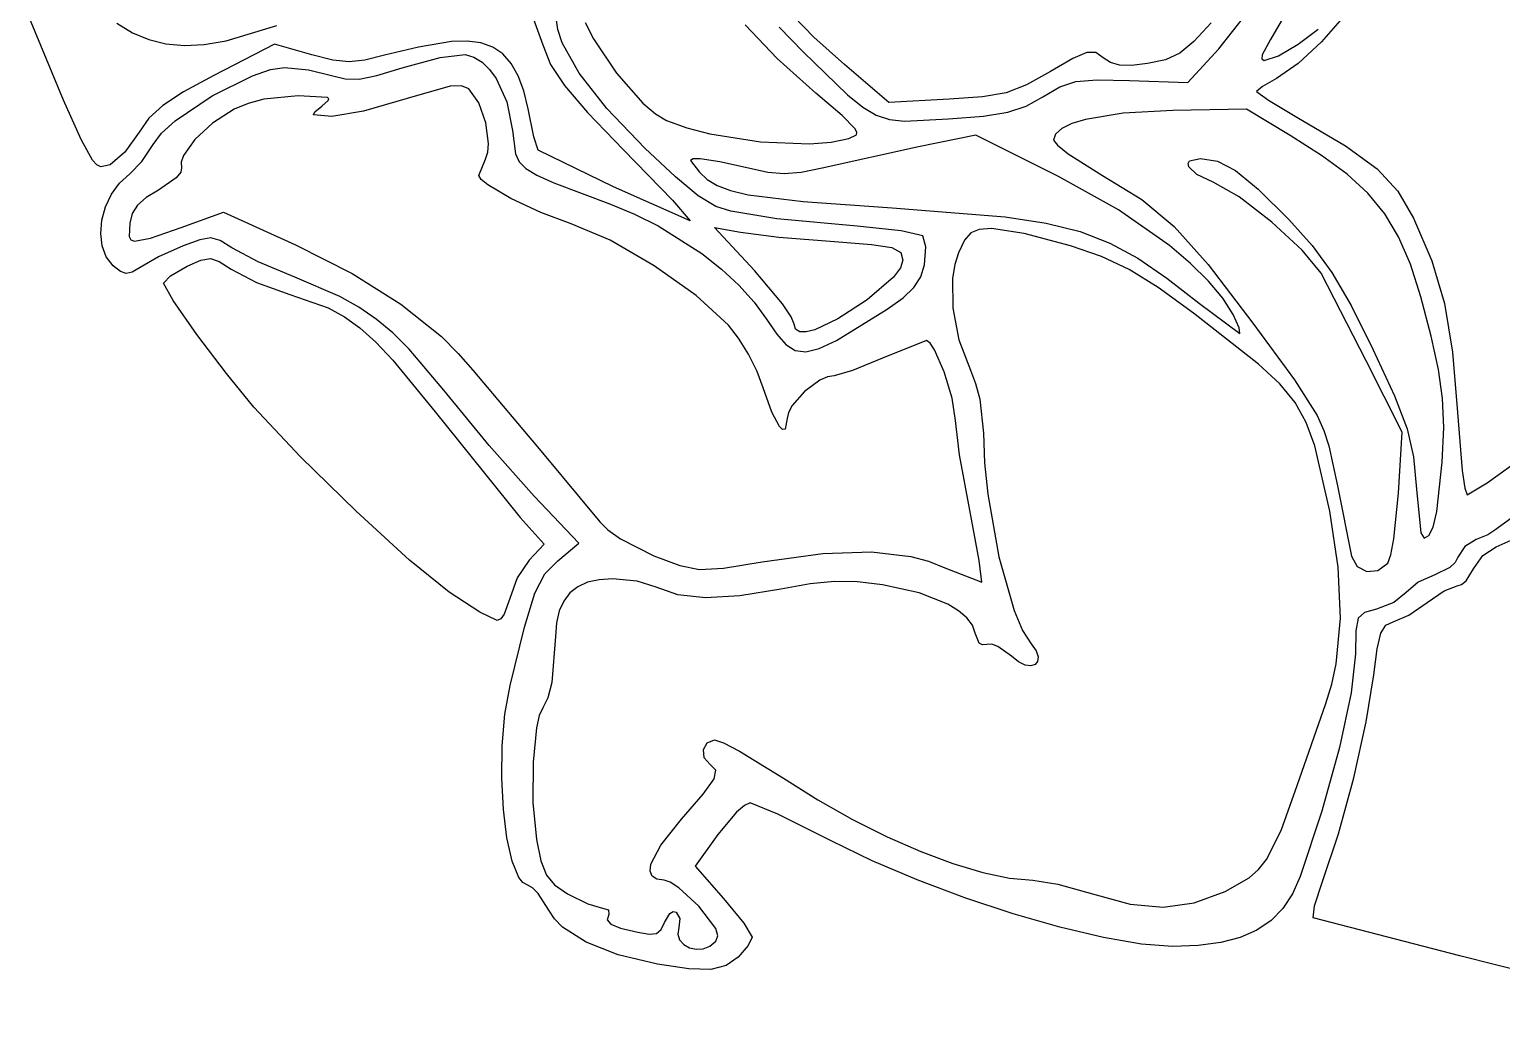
# Model space of a CAD drawing. Extents: x 6 to 299, y 56 to 249.
# Drawn here: x 40.8 to 158.6, y 59.4 to 138.8 of the extents above; entities that cross this region are included whole.
import ezdxf

# ---------------------------------------------------------------- set-up
doc = ezdxf.new("R2010")
doc.units = 0

msp = doc.modelspace()

# ---------------------------------------------------------------- linework, layer by layer
at = {"layer": 'Layer 1'}
for p, q in [((135.955374, 137.302251), (138.139544, 140.073243)), ((141.482921, 140.459456), (140.083241, 138.040353)), ((43.580027, 133.179312), (40.849849, 139.758038)), ((47.831166, 139.346912), (49.084442, 138.587125)), ((56.581923, 137.9451), (60.632769, 139.154335)), ((81.141483, 139.665616), (81.909813, 137.605129)), ((83.08867, 138.843779), (82.961689, 139.781949)), ((85.275013, 139.403463), (85.94037, 138.103745)), ((100.631941, 136.519062), (98.081559, 139.208898)), ((100.795159, 139.027528), (102.70479, 137.048734)), ((103.554809, 138.225955), (101.940831, 139.90797)), ((135.340578, 139.363941), (133.956074, 137.875861)), ((145.644772, 139.56579), (144.159391, 137.847675)), ((49.084442, 138.587125), (50.385695, 138.038312)), ((50.385695, 138.038312), (51.760498, 137.700088)), ((54.83304, 137.653866), (56.581923, 137.9451)), ((74.599334, 137.87105), (71.9609, 137.438417)), ((75.849456, 137.919617), (74.599334, 137.87105)), ((76.943452, 137.777356), (75.849456, 137.919617)), ((77.889998, 137.436635), (76.943452, 137.777356)), ((83.442178, 137.786708), (83.08867, 138.843779)), ((84.808974, 135.345017), (83.442178, 137.786708)), ((85.94037, 138.103745), (87.788175, 135.35762)), ((106.008856, 136.037467), (103.554809, 138.225955)), ((133.956074, 137.875861), (132.82015, 136.948946)), ((140.083241, 138.040353), (139.400714, 136.824149)), ((142.287865, 137.661191), (143.887431, 138.879489)), ((144.159391, 137.847675), (142.294212, 136.126602)), ((51.760498, 137.700088), (53.234423, 137.572067)), ((53.234423, 137.572067), (54.83304, 137.653866)), ((60.44377, 137.671965), (55.591112, 135.174702)), ((63.440553, 136.819457), (60.44377, 137.671965)), ((65.114139, 136.39518), (63.440553, 136.819457)), ((69.231504, 136.782265), (67.658466, 136.37884)), ((71.9609, 137.438417), (69.231504, 136.782265)), ((70.642802, 135.774015), (73.694912, 136.598993)), ((73.694912, 136.598993), (75.698344, 136.833556)), ((75.698344, 136.833556), (76.387651, 136.626618)), ((76.387651, 136.626618), (77.03644, 136.226464)), ((78.697764, 136.889821), (77.889998, 137.436635)), ((79.375424, 136.129282), (78.697764, 136.889821)), ((81.909813, 137.605129), (82.521959, 136.046709)), ((102.70479, 137.048734), (106.256771, 133.629799)), ((125.386587, 137.001463), (124.274383, 136.519131)), ((126.101792, 136.998978), (125.386587, 137.001463)), ((126.710288, 136.587899), (126.101792, 136.998978)), ((127.293115, 136.196132), (126.710288, 136.587899)), ((132.82015, 136.948946), (131.671732, 136.416397)), ((133.460846, 134.595681), (135.955374, 137.302251)), ((139.400714, 136.824149), (139.372312, 136.486522)), ((139.564387, 136.367585), (140.715793, 136.735287)), ((140.715793, 136.735287), (142.287865, 137.661191)), ((58.683527, 135.150361), (60.110317, 135.631779)), ((60.110317, 135.631779), (61.256161, 135.807394)), ((61.256161, 135.807394), (63.150517, 135.619569)), ((63.150517, 135.619569), (65.009728, 135.167991)), ((66.40306, 136.24906), (65.114139, 136.39518)), ((67.658466, 136.37884), (66.40306, 136.24906)), ((68.634438, 135.163076), (70.642802, 135.774015)), ((77.03644, 136.226464), (77.633708, 135.65085)), ((77.633708, 135.65085), (78.168446, 134.917531)), ((79.931651, 135.147383), (79.375424, 136.129282)), ((82.521959, 136.046709), (83.619134, 134.364183)), ((87.788175, 135.35762), (89.905995, 132.959959)), ((103.733843, 133.759414), (100.631941, 136.519062)), ((109.558427, 133.017531), (106.008856, 136.037467)), ((106.008856, 136.037467), (106.008856, 136.037467)), ((122.474886, 135.475757), (120.579252, 134.415819)), ((124.274383, 136.519131), (122.474886, 135.475757)), ((128.017186, 135.994222), (127.293115, 136.196132)), ((128.972672, 135.97003), (128.017186, 135.994222)), ((130.249744, 136.111415), (128.972672, 135.97003)), ((131.671732, 136.416397), (130.249744, 136.111415)), ((139.372312, 136.486522), (139.564387, 136.367585)), ((142.294212, 136.126602), (140.548701, 134.915247)), ((55.591112, 135.174702), (53.174782, 133.86363)), ((55.452895, 133.542687), (58.683527, 135.150361)), ((65.009728, 135.167991), (66.090898, 134.889434)), ((66.090898, 134.889434), (67.208136, 134.878005)), ((67.208136, 134.878005), (68.634438, 135.163076)), ((74.494045, 134.314368), (71.04811, 133.317886)), ((75.406832, 134.345601), (74.494045, 134.314368)), ((75.982299, 134.097539), (75.406832, 134.345601)), ((78.168446, 134.917531), (79.006309, 133.048795)), ((80.375117, 133.936494), (79.931651, 135.147383)), ((83.619134, 134.364183), (85.470426, 132.207138)), ((87.022476, 132.515182), (84.808974, 135.345017)), ((120.579252, 134.415819), (118.939884, 133.786675)), ((121.882614, 133.470692), (123.224327, 134.253436)), ((123.224327, 134.253436), (124.510972, 134.671413)), ((124.510972, 134.671413), (126.21081, 134.81224)), ((126.21081, 134.81224), (128.792105, 134.763535)), ((128.792105, 134.763535), (133.460846, 134.595681)), ((139.432623, 134.272128), (138.968415, 133.873452)), ((140.548701, 134.915247), (139.432623, 134.272128)), ((44.984275, 130.038876), (43.580027, 133.179312)), ((53.174782, 133.86363), (51.508323, 132.770537)), ((52.495844, 131.529504), (55.452895, 133.542687)), ((59.586437, 133.271614), (58.326911, 132.928094)), ((62.340081, 133.548817), (59.586437, 133.271614)), ((64.676157, 133.406404), (62.340081, 133.548817)), ((64.215992, 132.708534), (64.728667, 133.156885)), ((64.781427, 133.30275), (64.676157, 133.406404)), ((64.728667, 133.156885), (64.781427, 133.30275)), ((71.04811, 133.317886), (67.564433, 132.30666)), ((76.772948, 132.982371), (75.982299, 134.097539)), ((79.006309, 133.048795), (79.461981, 130.762296)), ((80.714494, 132.48898), (80.375117, 133.936494)), ((105.838196, 131.967719), (103.733843, 133.759414)), ((106.256771, 133.629799), (107.480323, 132.620131)), ((114.37635, 133.258535), (109.558427, 133.017531)), ((117.043383, 133.447767), (114.37635, 133.258535)), ((118.939884, 133.786675), (117.043383, 133.447767)), ((120.535933, 132.71363), (121.882614, 133.470692)), ((121.882614, 133.470692), (121.882614, 133.470692)), ((138.968415, 133.873452), (139.914613, 133.180685)), ((139.914613, 133.180685), (142.18951, 131.830485)), ((51.508323, 132.770537), (50.393156, 131.744113)), ((57.21127, 132.461883), (55.484776, 131.356965)), ((58.326911, 132.928094), (57.21127, 132.461883)), ((63.563693, 132.006433), (63.65802, 132.2528)), ((65.014165, 131.886063), (63.563693, 132.006433)), ((63.65802, 132.2528), (64.215992, 132.708534)), ((67.564433, 132.30666), (65.014165, 131.886063)), ((77.330785, 131.37927), (76.772948, 132.982371)), ((81.188086, 130.266653), (80.714494, 132.48898)), ((85.470426, 132.207138), (88.344923, 129.225159)), ((90.043085, 129.355511), (87.022476, 132.515182)), ((89.905995, 132.959959), (90.908871, 132.095821)), ((90.908871, 132.095821), (91.790503, 131.563624)), ((106.853944, 130.93681), (105.838196, 131.967719)), ((107.480323, 132.620131), (108.543794, 131.98086)), ((108.543794, 131.98086), (109.603343, 131.639885)), ((114.320043, 131.685716), (117.11896, 131.907131)), ((117.11896, 131.907131), (119.069486, 132.221107)), ((119.069486, 132.221107), (120.535933, 132.71363)), ((128.289029, 132.139216), (125.282676, 131.647972)), ((132.265761, 132.363345), (128.289029, 132.139216)), ((138.167392, 132.469077), (132.265761, 132.363345)), ((141.653683, 130.356951), (138.167392, 132.469077)), ((142.18951, 131.830485), (146.084124, 129.529972)), ((50.393156, 131.744113), (49.6307, 130.633047)), ((51.411029, 130.541201), (52.495844, 131.529504)), ((55.484776, 131.356965), (54.063986, 130.047624)), ((77.549905, 129.731369), (77.330785, 131.37927)), ((79.461981, 130.762296), (79.705033, 128.89446)), ((91.790503, 131.563624), (93.410969, 130.983068)), ((93.410969, 130.983068), (95.258732, 130.500098)), ((107.01225, 130.625708), (106.853944, 130.93681)), ((109.603343, 131.639885), (110.815128, 131.525103)), ((110.815128, 131.525103), (114.320043, 131.685716)), ((123.385392, 130.923982), (122.895992, 130.485448)), ((124.186732, 131.312922), (123.385392, 130.923982)), ((125.282676, 131.647972), (124.186732, 131.312922)), ((45.881806, 128.396831), (44.984275, 130.038876)), ((49.6307, 130.633047), (48.487808, 129.024916)), ((49.847198, 128.293872), (50.743951, 129.655945)), ((50.743951, 129.655945), (51.411029, 130.541201)), ((54.063986, 130.047624), (53.167459, 128.777175)), ((77.499351, 129.029096), (77.549905, 129.731369)), ((81.537198, 129.190186), (81.188086, 130.266653)), ((95.258732, 130.500098), (99.297002, 129.860468)), ((99.297002, 129.860468), (103.227013, 129.711837)), ((103.227013, 129.711837), (104.939452, 129.842614)), ((104.939452, 129.842614), (106.370464, 130.121304)), ((106.370464, 130.121304), (106.968797, 130.407675)), ((106.370464, 130.121304), (106.370464, 130.121304)), ((106.968797, 130.407675), (107.01225, 130.625708)), ((116.524588, 130.396036), (111.921129, 129.460289)), ((123.124936, 127.095196), (116.524588, 130.396036)), ((122.895992, 130.485448), (122.735868, 130.001617)), ((122.735868, 130.001617), (123.048064, 129.581752)), ((123.048064, 129.581752), (123.888518, 128.90901)), ((144.153529, 128.767451), (141.653683, 130.356951)), ((146.084124, 129.529972), (148.607612, 127.700699)), ((46.229525, 128.014386), (45.881806, 128.396831)), ((48.487808, 129.024916), (47.29557, 128.029417)), ((53.167459, 128.777175), (52.984093, 128.23257)), ((76.787296, 127.168303), (77.324404, 128.481796)), ((77.324404, 128.481796), (77.499351, 129.029096)), ((79.705033, 128.89446), (79.992384, 128.257671)), ((87.55529, 126.251727), (81.537198, 129.190186)), ((88.344923, 129.225159), (92.254071, 125.183205)), ((92.49504, 127.057069), (90.043085, 129.355511)), ((93.908473, 128.490781), (93.707725, 128.36773)), ((93.707725, 128.36773), (94.414202, 127.425631)), ((94.486513, 128.5002), (93.908473, 128.490781)), ((96.059936, 128.266866), (94.486513, 128.5002)), ((111.921129, 129.460289), (104.226278, 127.76513)), ((123.888518, 128.90901), (126.641581, 127.175788)), ((133.484447, 128.119883), (133.612832, 128.33259)), ((133.612832, 128.33259), (134.47704, 128.52492)), ((134.47704, 128.52492), (135.834231, 128.3137)), ((135.834231, 128.3137), (137.282781, 127.555685)), ((146.197527, 127.264892), (144.153529, 128.767451)), ((46.557333, 127.858553), (46.229525, 128.014386)), ((47.29557, 128.029417), (46.557333, 127.858553)), ((48.053491, 126.562044), (48.869885, 127.298495)), ((48.869885, 127.298495), (49.847198, 128.293872)), ((52.945595, 127.442519), (52.573712, 126.990526)), ((53.013751, 127.78893), (52.945595, 127.442519)), ((52.984093, 128.23257), (53.013751, 127.78893)), ((76.979929, 126.851865), (76.787296, 127.168303)), ((79.992384, 128.257671), (80.530802, 127.71365)), ((80.530802, 127.71365), (81.425674, 127.18341)), ((81.425674, 127.18341), (82.782389, 126.58796)), ((94.414202, 127.425631), (95.044799, 126.838649)), ((98.344284, 127.740591), (96.059936, 128.266866)), ((99.8804, 127.398057), (98.344284, 127.740591)), ((101.191555, 127.287213), (99.8804, 127.398057)), ((102.549574, 127.409192), (101.191555, 127.287213)), ((104.226278, 127.76513), (102.549574, 127.409192)), ((126.641581, 127.175788), (129.787779, 125.241323)), ((133.545427, 127.854108), (133.484447, 128.119883)), ((134.196137, 127.237238), (133.545427, 127.854108)), ((135.486275, 126.629741), (134.196137, 127.237238)), ((137.282781, 127.555685), (139.092923, 126.064343)), ((147.85785, 125.746712), (146.197527, 127.264892)), ((148.607612, 127.700699), (150.250518, 125.917321)), ((47.403149, 125.661654), (48.053491, 126.562044)), ((51.161829, 126.004063), (50.178467, 125.402241)), ((52.573712, 126.990526), (51.161829, 126.004063)), ((77.513493, 126.418403), (76.979929, 126.851865)), ((79.337413, 125.339758), (77.513493, 126.418403)), ((82.782389, 126.58796), (87.302896, 124.885481)), ((93.670907, 123.528478), (87.55529, 126.251727)), ((87.55529, 126.251727), (87.55529, 126.251727)), ((94.325125, 125.547739), (92.49504, 127.057069)), ((95.044799, 126.838649), (95.837414, 126.35632)), ((95.837414, 126.35632), (96.896389, 125.959417)), ((96.896389, 125.959417), (98.326061, 125.628713)), ((127.912973, 124.413225), (123.124936, 127.095196)), ((137.56303, 125.455736), (135.486275, 126.629741)), ((139.092923, 126.064343), (141.534888, 123.653144)), ((46.928874, 124.653102), (47.403149, 125.661654)), ((49.496165, 124.788111), (49.076393, 124.116732)), ((50.178467, 125.402241), (49.496165, 124.788111)), ((81.727049, 124.211067), (79.337413, 125.339758)), ((87.302896, 124.885481), (89.239894, 124.084454)), ((92.254071, 125.183205), (93.670907, 123.528478)), ((95.735053, 124.679499), (94.325125, 125.547739)), ((98.326061, 125.628713), (102.714859, 125.088995)), ((102.714859, 125.088995), (109.838524, 124.583354)), ((129.787779, 125.241323), (132.363321, 123.096936)), ((140.186311, 123.436895), (137.56303, 125.455736)), ((149.20667, 124.110348), (147.85785, 125.746712)), ((150.250518, 125.917321), (151.50338, 123.754492)), ((46.548573, 122.534622), (46.640678, 123.592166)), ((46.640678, 123.592166), (46.928874, 124.653102)), ((49.076393, 124.116732), (48.880624, 123.343159)), ((52.993962, 123.013002), (56.36985, 124.223599)), ((56.36985, 124.223599), (62.134691, 121.616425)), ((84.150395, 123.311028), (81.727049, 124.211067)), ((89.239894, 124.084454), (91.120782, 123.145225)), ((96.926538, 124.304329), (95.735053, 124.679499)), ((100.595385, 123.710505), (96.926538, 124.304329)), ((107.037573, 123.106347), (100.595385, 123.710505)), ((109.838524, 124.583354), (118.867454, 123.852554)), ((118.867454, 123.852554), (122.137501, 123.354201)), ((131.990802, 121.556811), (127.912973, 124.413225)), ((141.534888, 123.653144), (143.415471, 121.567993)), ((150.316159, 122.253237), (149.20667, 124.110348)), ((151.50338, 123.754492), (152.986385, 120.332703)), ((46.662573, 121.53625), (46.548573, 122.534622)), ((48.880624, 123.343159), (48.833944, 122.294661)), ((50.523022, 122.159087), (52.993962, 123.013002)), ((87.288935, 121.989244), (84.150395, 123.311028)), ((91.120782, 123.145225), (94.611676, 120.927847)), ((98.813352, 119.574364), (95.630839, 123.011853)), ((95.630839, 123.011853), (97.704044, 122.622917)), ((97.704044, 122.622917), (100.769413, 122.243739)), ((110.5445, 122.749173), (107.037573, 123.106347)), ((112.289522, 122.337243), (110.5445, 122.749173)), ((116.127867, 122.572681), (115.619392, 121.986693)), ((116.797834, 122.851887), (116.127867, 122.572681)), ((117.763742, 122.923021), (116.797834, 122.851887)), ((120.374262, 122.517689), (117.763742, 122.923021)), ((124.094469, 121.543168), (120.374262, 122.517689)), ((122.137501, 123.354201), (124.856423, 122.680417)), ((124.856423, 122.680417), (127.233088, 121.76611)), ((132.363321, 123.096936), (135.086615, 120.037034)), ((142.619113, 121.194381), (140.186311, 123.436895)), ((46.992691, 120.652825), (46.662573, 121.53625)), ((48.833944, 122.294661), (48.964486, 122.021122)), ((48.964486, 122.021122), (49.25888, 121.909805)), ((49.25888, 121.909805), (50.523022, 122.159087)), ((53.148244, 121.543468), (51.181731, 120.656217)), ((54.471876, 122.034808), (53.148244, 121.543468)), ((55.351806, 122.181239), (54.471876, 122.034808)), ((56.097943, 121.970501), (55.351806, 122.181239)), ((57.020198, 121.390337), (56.097943, 121.970501)), ((59.149655, 120.25251), (57.020198, 121.390337)), ((62.134691, 121.616425), (66.643339, 119.342361)), ((90.810281, 119.955298), (87.288935, 121.989244)), ((100.769413, 122.243739), (105.228026, 121.878262)), ((105.228026, 121.878262), (108.17006, 121.654424)), ((108.17006, 121.654424), (109.812789, 121.40084)), ((109.812789, 121.40084), (110.528229, 121.016941)), ((112.527785, 121.471686), (112.289522, 122.337243)), ((112.412069, 120.023867), (112.527785, 121.471686)), ((115.619392, 121.986693), (115.137957, 120.995214)), ((126.559695, 120.68624), (124.094469, 121.543168)), ((127.233088, 121.76611), (129.476361, 120.546182)), ((133.690272, 120.121003), (131.990802, 121.556811)), ((143.415471, 121.567993), (144.990561, 119.412296)), ((151.25849, 120.072814), (150.316159, 122.253237)), ((47.548938, 119.940126), (46.992691, 120.652825)), ((51.181731, 120.656217), (49.699029, 119.821562)), ((53.467881, 119.920684), (54.554603, 120.394584)), ((54.554603, 120.394584), (55.316808, 120.524837)), ((55.316808, 120.524837), (56.029847, 120.292361)), ((56.029847, 120.292361), (56.96907, 119.678077)), ((62.07749, 119.030406), (59.149655, 120.25251)), ((94.611676, 120.927847), (96.170408, 119.687544)), ((110.688397, 120.402161), (110.500501, 119.7887)), ((110.528229, 121.016941), (110.688397, 120.402161)), ((115.137957, 120.995214), (114.836618, 120.045623)), ((128.765755, 119.641392), (126.559695, 120.68624)), ((129.476361, 120.546182), (131.795109, 118.955541)), ((135.12445, 118.710962), (133.690272, 120.121003)), ((144.124429, 119.349356), (142.619113, 121.194381)), ((152.105834, 117.466518), (151.25849, 120.072814)), ((152.986385, 120.332703), (153.995326, 116.921595)), ((48.118412, 119.485401), (47.548938, 119.940126)), ((48.582551, 119.318699), (48.118412, 119.485401)), ((49.067406, 119.43307), (48.582551, 119.318699)), ((49.699029, 119.821562), (49.067406, 119.43307)), ((51.578736, 118.562642), (52.133672, 119.150151)), ((52.133672, 119.150151), (53.467881, 119.920684)), ((56.96907, 119.678077), (59.012634, 118.613455)), ((65.665329, 117.501524), (62.07749, 119.030406)), ((66.643339, 119.342361), (70.550353, 116.881682)), ((94.150986, 117.571905), (90.810281, 119.955298)), ((96.170408, 119.687544), (97.57048, 118.384728)), ((101.060996, 116.891344), (98.813352, 119.574364)), ((109.945138, 119.03338), (107.836631, 117.214136)), ((110.500501, 119.7887), (109.945138, 119.03338)), ((111.56175, 118.200561), (112.107692, 119.05315)), ((112.107692, 119.05315), (112.412069, 120.023867)), ((114.836618, 120.045623), (114.661457, 118.967747)), ((114.661457, 118.967747), (114.676807, 116.555354)), ((131.09423, 118.199353), (128.765755, 119.641392)), ((131.795109, 118.955541), (134.398199, 116.929089)), ((135.086615, 120.037034), (138.67607, 115.356025)), ((147.728037, 112.334833), (144.124429, 119.349356)), ((144.990561, 119.412296), (146.521047, 116.784177)), ((52.350099, 117.17006), (51.578736, 118.562642)), ((59.012634, 118.613455), (61.662163, 117.659559)), ((97.57048, 118.384728), (98.786255, 117.038322)), ((110.696747, 117.373866), (111.56175, 118.200561)), ((133.926704, 116.15085), (131.09423, 118.199353)), ((136.264089, 117.349815), (135.12445, 118.710962)), ((54.237341, 114.465021), (52.350099, 117.17006)), ((61.662163, 117.659559), (64.740554, 116.572791)), ((64.740554, 116.572791), (66.035558, 115.87607)), ((67.182029, 116.649567), (65.665329, 117.501524)), ((68.580349, 115.688911), (67.182029, 116.649567)), ((70.550353, 116.881682), (73.78951, 114.281287)), ((96.747601, 115.201776), (94.150986, 117.571905)), ((98.786255, 117.038322), (99.792096, 115.667248)), ((101.744739, 115.876479), (101.060996, 116.891344)), ((107.836631, 117.214136), (105.49732, 115.693905)), ((109.435189, 116.48083), (110.696747, 117.373866)), ((114.676807, 116.555354), (115.15829, 114.014458)), ((134.398199, 116.929089), (137.633682, 114.520164)), ((137.079942, 116.060686), (136.264089, 117.349815)), ((146.521047, 116.784177), (148.267818, 113.281762)), ((152.930363, 114.331784), (152.105834, 117.466518)), ((153.995326, 116.921595), (154.638618, 113.042818)), ((66.035558, 115.87607), (67.275003, 114.990377)), ((69.910115, 114.581792), (68.580349, 115.688911)), ((99.792096, 115.667248), (100.601252, 114.47929)), ((101.995859, 115.267788), (101.744739, 115.876479)), ((105.49732, 115.693905), (103.648076, 114.830775)), ((105.373766, 113.984639), (109.435189, 116.48083)), ((139.127822, 112.086121), (133.926704, 116.15085)), ((137.571309, 114.972693), (137.079942, 116.060686)), ((137.079942, 116.060686), (137.079942, 116.060686)), ((138.67607, 115.356025), (141.998668, 110.829576)), ((56.600193, 111.327674), (54.237341, 114.465021)), ((67.275003, 114.990377), (68.539316, 113.850649)), ((71.221153, 113.290443), (69.910115, 114.581792)), ((73.78951, 114.281287), (75.137949, 112.943353)), ((97.55247, 114.160997), (96.747601, 115.201776)), ((100.601252, 114.47929), (101.329338, 113.643414)), ((102.108124, 114.873129), (101.995859, 115.267788)), ((101.995859, 115.267788), (101.995859, 115.267788)), ((102.432916, 114.672739), (102.108124, 114.873129)), ((102.952234, 114.660621), (102.432916, 114.672739)), ((103.648076, 114.830775), (102.952234, 114.660621)), ((137.633682, 114.520164), (137.571309, 114.972693)), ((153.516326, 111.653218), (152.930363, 114.331784)), ((68.539316, 113.850649), (69.908924, 112.391827)), ((73.986345, 110.003994), (71.221153, 113.290443)), ((98.341061, 112.871173), (97.55247, 114.160997)), ((101.329338, 113.643414), (102.073492, 113.167815)), ((102.073492, 113.167815), (102.930855, 113.060689)), ((102.930855, 113.060689), (103.998566, 113.330231)), ((103.998566, 113.330231), (105.373766, 113.984639)), ((112.579968, 113.959973), (109.050734, 112.559499)), ((112.871548, 113.762421), (112.579968, 113.959973)), ((113.222594, 113.225751), (112.871548, 113.762421)), ((113.981843, 111.47097), (113.222594, 113.225751)), ((115.15829, 114.014458), (116.080184, 111.601484)), ((148.267818, 113.281762), (149.997701, 109.535657)), ((154.638618, 113.042818), (155.024678, 108.218024)), ((69.908924, 112.391827), (73.285728, 108.256654)), ((75.137949, 112.943353), (76.29459, 111.588076)), ((99.024439, 111.493467), (98.341061, 112.871173)), ((109.050734, 112.559499), (106.653187, 111.570412)), ((140.81091, 110.512965), (139.127822, 112.086121)), ((150.605659, 106.633112), (147.728037, 112.334833)), ((58.798384, 108.638168), (56.600193, 111.327674)), ((76.29459, 111.588076), (81.858285, 104.996928)), ((99.513672, 110.189044), (99.024439, 111.493467)), ((104.049487, 110.790895), (102.820893, 109.891112)), ((104.65109, 111.060597), (104.049487, 110.790895)), ((105.188348, 111.159022), (104.65109, 111.060597)), ((106.653187, 111.570412), (105.188348, 111.159022)), ((114.615221, 109.367461), (113.981843, 111.47097)), ((116.080184, 111.601484), (116.50403, 110.540319)), ((141.998668, 110.829576), (143.812937, 107.962888)), ((153.835905, 109.345722), (153.516326, 111.653218)), ((77.606998, 105.569605), (73.986345, 110.003994)), ((100.201038, 108.241074), (99.513672, 110.189044)), ((102.820893, 109.891112), (101.837856, 108.766568)), ((116.50403, 110.540319), (116.833685, 109.27781)), ((142.040976, 109.015153), (140.81091, 110.512965)), ((149.997701, 109.535657), (151.002987, 106.905323)), ((62.510679, 104.678093), (58.798384, 108.638168)), ((101.837856, 108.766568), (101.5432, 108.215916)), ((114.880235, 107.587054), (114.615221, 109.367461)), ((116.833685, 109.27781), (117.125225, 106.559773)), ((142.936988, 107.419591), (142.040976, 109.015153)), ((153.924122, 107.010553), (153.835905, 109.345722)), ((73.285728, 108.256654), (80.089491, 99.827718)), ((100.818718, 107.09344), (100.201038, 108.241074)), ((101.435668, 107.72416), (101.264374, 106.877387)), ((101.5432, 108.215916), (101.435668, 107.72416)), ((115.216577, 104.825064), (114.880235, 107.587054)), ((143.617915, 105.553182), (142.936988, 107.419591)), ((143.812937, 107.962888), (144.351678, 106.77301)), ((155.024678, 108.218024), (155.400863, 103.569321)), ((101.069445, 106.860763), (100.818718, 107.09344)), ((101.264374, 106.877387), (101.069445, 106.860763)), ((117.125225, 106.559773), (117.216789, 104.201445)), ((144.351678, 106.77301), (144.750012, 105.54334)), ((150.316178, 101.753642), (150.605659, 106.633112)), ((151.002987, 106.905323), (151.509788, 104.661971)), ((153.816002, 104.248969), (153.924122, 107.010553)), ((81.198751, 101.525705), (77.606998, 105.569605)), ((81.858285, 104.996928), (86.464874, 99.458137)), ((116.02523, 100.394609), (115.216577, 104.825064)), ((144.81039, 100.315443), (143.617915, 105.553182)), ((144.750012, 105.54334), (145.441029, 102.358311)), ((157.400761, 102.600616), (160.627283, 104.920308)), ((66.963168, 100.311296), (62.510679, 104.678093)), ((117.216789, 104.201445), (117.46834, 101.693613)), ((151.509788, 104.661971), (151.744214, 102.076809)), ((153.379456, 100.304682), (153.816002, 104.248969)), ((155.400863, 103.569321), (155.613431, 102.155168)), ((155.808045, 101.635789), (157.400761, 102.600616)), ((84.769912, 97.759887), (81.198751, 101.525705)), ((117.46834, 101.693613), (118.351094, 96.673113)), ((145.441029, 102.358311), (146.564299, 96.734125)), ((149.948399, 98.101821), (150.316178, 101.753642)), ((151.744214, 102.076809), (152.093675, 98.599329)), ((155.613431, 102.155168), (155.808045, 101.635789)), ((161.376027, 101.251628), (158.014884, 98.807205)), ((71.237637, 96.407927), (66.963168, 100.311296)), ((116.785515, 96.388314), (116.02523, 100.394609)), ((116.02523, 100.394609), (116.02523, 100.394609)), ((145.491773, 95.834306), (144.81039, 100.315443)), ((153.079809, 99.039905), (153.379456, 100.304682)), ((80.089491, 99.827718), (81.991208, 97.679228)), ((86.464874, 99.458137), (87.083837, 98.830442)), ((152.748282, 98.369868), (153.079809, 99.039905)), ((83.096365, 96.351691), (84.769912, 97.759887)), ((87.083837, 98.830442), (88.104419, 98.109989)), ((88.104419, 98.109989), (90.783599, 96.746684)), ((149.709408, 96.830844), (149.948399, 98.101821)), ((152.093675, 98.599329), (152.359363, 98.165254)), ((152.359363, 98.165254), (152.748282, 98.369868)), ((156.534846, 98.051501), (155.608822, 97.486826)), ((157.464585, 98.427825), (156.534846, 98.051501)), ((158.014884, 98.807205), (157.464585, 98.427825)), ((158.122846, 97.46317), (159.307422, 98.008245)), ((81.991208, 97.679228), (80.798348, 96.409482)), ((90.783599, 96.746684), (92.842161, 95.966218)), ((99.429305, 96.263429), (104.284088, 96.932662)), ((104.284088, 96.932662), (108.164154, 97.084131)), ((108.164154, 97.084131), (111.329456, 96.709605)), ((111.329456, 96.709605), (112.725307, 96.322522)), ((118.351094, 96.673113), (119.572858, 92.385627)), ((146.564299, 96.734125), (147.014092, 95.90037)), ((149.470672, 96.173936), (149.709408, 96.830844)), ((155.067449, 96.654606), (154.838251, 96.226032)), ((155.608822, 97.486826), (155.067449, 96.654606)), ((156.316093, 95.705854), (157.058948, 96.779991)), ((157.058948, 96.779991), (158.122846, 97.46317)), ((74.41587, 93.838141), (71.237637, 96.407927)), ((80.798348, 96.409482), (79.850511, 94.985828)), ((82.056878, 95.302125), (83.096365, 96.351691)), ((92.842161, 95.966218), (94.428965, 95.655724)), ((94.428965, 95.655724), (96.354512, 95.769895)), ((96.354512, 95.769895), (99.429305, 96.263429)), ((112.725307, 96.322522), (114.039949, 95.800855)), ((114.039949, 95.800855), (117.005563, 94.646112)), ((117.005563, 94.646112), (116.785515, 96.388314)), ((145.665961, 91.761526), (145.491773, 95.834306)), ((147.014092, 95.90037), (147.784992, 95.502764)), ((147.784992, 95.502764), (148.672138, 95.580791)), ((148.672138, 95.580791), (149.470672, 96.173936)), ((149.470672, 96.173936), (149.470672, 96.173936)), ((154.411907, 95.81517), (153.211392, 95.233149)), ((154.838251, 96.226032), (154.411907, 95.81517)), ((155.714631, 94.750623), (156.316093, 95.705854)), ((79.850511, 94.985828), (79.246753, 93.346053)), ((81.260425, 93.777195), (82.056878, 95.302125)), ((84.696324, 94.28272), (84.062274, 93.785311)), ((85.473575, 94.634856), (84.696324, 94.28272)), ((86.396541, 94.844267), (85.473575, 94.634856)), ((87.467739, 94.913504), (86.396541, 94.844267)), ((89.435718, 94.718161), (87.467739, 94.913504)), ((90.968926, 94.248503), (89.435718, 94.718161)), ((92.695646, 93.629377), (90.968926, 94.248503)), ((103.284856, 94.506253), (100.923096, 94.082932)), ((105.230736, 94.696261), (103.284856, 94.506253)), ((107.054829, 94.665368), (105.230736, 94.696261)), ((109.051231, 94.425987), (107.054829, 94.665368)), ((111.980147, 93.780422), (109.051231, 94.425987)), ((151.882297, 94.65581), (150.917605, 93.827631)), ((153.211392, 95.233149), (151.882297, 94.65581)), ((153.95264, 93.961914), (154.990687, 94.353315)), ((154.990687, 94.353315), (155.346224, 94.460039)), ((155.346224, 94.460039), (155.714631, 94.750623)), ((76.869268, 92.255566), (74.41587, 93.838141)), ((74.41587, 93.838141), (74.41587, 93.838141)), ((79.246753, 93.346053), (78.808263, 92.087597)), ((80.427294, 91.046427), (81.260425, 93.777195)), ((83.568908, 93.140079), (83.213711, 92.344472)), ((84.062274, 93.785311), (83.568908, 93.140079)), ((94.908827, 93.395762), (92.695646, 93.629377)), ((97.6406, 93.547126), (94.908827, 93.395762)), ((100.923096, 94.082932), (97.6406, 93.547126)), ((114.267042, 92.883542), (111.980147, 93.780422)), ((149.928547, 93.018374), (148.540868, 92.48652)), ((150.917605, 93.827631), (149.928547, 93.018374)), ((151.14855, 92.016676), (152.596012, 93.020885)), ((152.596012, 93.020885), (153.95264, 93.961914)), ((78.257798, 91.580747), (76.869268, 92.255566)), ((78.808263, 92.087597), (78.530803, 91.711259)), ((83.213711, 92.344472), (82.994167, 91.395941)), ((115.133864, 92.359515), (114.267042, 92.883542)), ((115.797139, 91.795047), (115.133864, 92.359515)), ((119.572858, 92.385627), (120.248174, 90.794062)), ((147.594409, 92.233746), (147.096235, 91.758195)), ((148.540868, 92.48652), (147.594409, 92.233746)), ((149.892125, 91.473364), (151.14855, 92.016676)), ((78.530803, 91.711259), (78.257798, 91.580747)), ((79.277774, 86.379344), (80.427294, 91.046427)), ((82.994167, 91.395941), (82.907759, 90.291937)), ((116.242521, 91.197601), (115.797139, 91.795047)), ((116.455661, 90.574639), (116.242521, 91.197601)), ((120.248174, 90.794062), (120.933007, 89.718507)), ((145.333544, 88.125877), (145.665961, 91.761526)), ((146.903075, 90.752998), (146.871659, 88.911292)), ((147.096235, 91.758195), (146.903075, 90.752998)), ((148.897493, 90.559541), (149.302386, 91.211761)), ((149.302386, 91.211761), (149.892125, 91.473364)), ((82.907759, 90.291937), (82.610617, 86.619975)), ((116.787636, 89.772992), (116.455661, 90.574639)), ((117.062157, 89.626713), (116.787636, 89.772992)), ((117.392684, 89.665985), (117.062157, 89.626713)), ((117.784822, 89.68329), (117.392684, 89.665985)), ((118.289184, 89.514227), (117.784822, 89.68329)), ((119.37446, 88.73871), (118.289184, 89.514227)), ((120.933007, 89.718507), (121.332554, 89.151019)), ((148.600474, 89.307928), (148.897493, 90.559541)), ((119.938929, 88.274901), (119.37446, 88.73871)), ((121.461682, 88.296576), (121.255467, 88.049984)), ((121.332554, 89.151019), (121.498079, 88.670315)), ((121.498079, 88.670315), (121.461682, 88.296576)), ((146.871659, 88.911292), (146.527397, 85.796414)), ((148.334355, 87.248148), (148.600474, 89.307928)), ((120.461988, 88.018964), (119.938929, 88.274901)), ((120.911535, 87.950719), (120.461988, 88.018964)), ((121.255467, 88.049984), (120.911535, 87.950719)), ((144.977544, 86.48097), (145.333544, 88.125877)), ((147.731905, 83.468732), (148.334355, 87.248148)), ((78.870718, 84.085033), (79.277774, 86.379344)), ((82.610617, 86.619975), (82.300848, 85.395415)), ((144.495114, 84.956136), (144.977544, 86.48097)), ((82.300848, 85.395415), (81.886388, 84.593949)), ((142.211504, 78.387891), (144.495114, 84.956136)), ((146.527397, 85.796414), (145.583337, 81.420041)), ((78.655446, 81.564571), (78.870718, 84.085033)), ((81.613363, 83.995527), (81.392119, 83.00929)), ((81.886388, 84.593949), (81.613363, 83.995527)), ((81.392119, 83.00929), (81.122145, 80.239157)), ((146.736433, 78.999927), (147.731905, 83.468732)), ((78.618592, 78.974098), (78.655446, 81.564571)), ((94.73903, 81.257485), (95.026072, 81.801034)), ((94.808691, 80.609591), (94.73903, 81.257485)), ((95.026072, 81.801034), (95.631299, 82.029131)), ((95.631299, 82.029131), (96.350496, 81.787742)), ((96.350496, 81.787742), (97.630149, 81.130494)), ((145.583337, 81.420041), (144.177525, 76.337825)), ((81.122145, 80.239157), (81.110801, 77.015124)), ((95.273574, 80.068462), (94.808691, 80.609591)), ((95.724597, 79.612046), (95.273574, 80.068462)), ((97.630149, 81.130494), (101.146898, 78.969941)), ((78.746787, 76.469755), (78.618592, 78.974098)), ((94.722886, 77.700553), (95.589821, 78.915839)), ((95.589821, 78.915839), (95.724597, 79.612046)), ((101.146898, 78.969941), (103.88266, 77.24613)), ((145.515784, 74.519527), (146.736433, 78.999927)), ((92.977431, 75.686903), (94.722886, 77.700553)), ((140.937622, 74.780291), (142.211504, 78.387891)), ((81.110801, 77.015124), (81.39242, 74.068765)), ((98.02888, 76.787874), (97.395482, 76.244564)), ((98.469188, 76.987417), (98.02888, 76.787874)), ((100.690354, 76.098892), (98.469188, 76.987417)), ((103.88266, 77.24613), (106.659319, 75.678631)), ((79.026663, 74.207682), (78.746787, 76.469755)), ((91.323252, 73.611455), (92.977431, 75.686903)), ((97.395482, 76.244564), (95.888172, 74.458553)), ((104.95646, 73.962647), (100.690354, 76.098892)), ((106.659319, 75.678631), (109.421428, 74.290107)), ((144.177525, 76.337825), (142.448003, 71.105418)), ((79.444854, 72.344018), (79.026663, 74.207682)), ((95.888172, 74.458553), (94.072075, 71.929684)), ((109.421428, 74.290107), (112.11354, 73.10322)), ((139.762591, 72.472177), (140.937622, 74.780291)), ((144.2378, 70.705325), (145.515784, 74.519527)), ((81.39242, 74.068765), (81.744848, 72.349634)), ((90.53704, 72.08649), (91.323252, 73.611455)), ((108.220941, 72.369645), (104.95646, 73.962647)), ((112.11354, 73.10322), (114.680206, 72.140635)), ((79.987991, 71.034904), (79.444854, 72.344018)), ((81.744848, 72.349634), (82.179215, 71.223002)), ((90.472446, 71.541166), (90.53704, 72.08649)), ((94.072075, 71.929684), (96.353396, 69.337973)), ((111.835567, 70.834227), (108.220941, 72.369645)), ((114.680206, 72.140635), (117.065981, 71.425015)), ((139.113902, 71.660685), (139.762591, 72.472177)), ((80.302236, 70.637097), (79.987991, 71.034904)), ((80.642706, 70.43648), (80.302236, 70.637097)), ((82.179215, 71.223002), (82.841484, 70.433882)), ((90.628471, 71.146336), (90.472446, 71.541166)), ((91.006326, 70.906292), (90.628471, 71.146336)), ((91.607219, 70.825323), (91.006326, 70.906292)), ((92.089102, 70.659771), (91.607219, 70.825323)), ((92.77257, 70.209009), (92.089102, 70.659771)), ((115.646227, 69.404155), (111.835567, 70.834227)), ((117.065981, 71.425015), (119.215416, 70.979024)), ((119.215416, 70.979024), (121.073065, 70.825323)), ((121.073065, 70.825323), (123.087172, 70.500256)), ((136.451577, 69.901709), (138.372035, 71.000375)), ((138.372035, 71.000375), (139.113902, 71.660685)), ((142.448003, 71.105418), (141.836651, 69.721448)), ((143.59564, 68.766031), (144.2378, 70.705325)), ((81.060871, 70.200879), (80.642706, 70.43648)), ((81.529548, 69.740647), (81.060871, 70.200879)), ((82.389201, 68.411999), (81.529548, 69.740647)), ((82.841484, 70.433882), (83.877618, 69.727287)), ((83.877618, 69.727287), (85.492597, 68.920229)), ((94.380296, 68.727241), (92.77257, 70.209009)), ((123.087172, 70.500256), (125.857034, 69.718724)), ((125.857034, 69.718724), (128.868892, 68.909177)), ((133.967391, 68.997234), (136.451577, 69.901709)), ((141.836651, 69.721448), (141.067925, 68.550635)), ((82.830981, 67.719309), (82.389201, 68.411999)), ((85.492597, 68.920229), (86.65571, 68.584555)), ((86.65571, 68.584555), (87.155222, 68.431373)), ((87.155222, 68.431373), (87.174742, 68.063087)), ((92.048654, 68.158072), (92.305357, 68.298139)), ((92.305357, 68.298139), (92.551148, 68.25595)), ((95.738785, 66.943298), (94.380296, 68.727241)), ((96.353396, 69.337973), (97.964578, 67.366181)), ((119.498809, 68.127186), (115.646227, 69.404155)), ((128.868892, 68.909177), (131.506087, 68.667535)), ((131.506087, 68.667535), (133.967391, 68.997234)), ((141.067925, 68.550635), (140.125671, 67.584113)), ((143.476582, 67.811941), (143.59564, 68.766031)), ((83.481016, 67.058019), (82.830981, 67.719309)), ((87.174742, 68.063087), (87.049426, 67.638024)), ((87.049426, 67.638024), (87.333074, 67.297963)), ((87.333074, 67.297963), (88.114653, 66.988673)), ((91.367957, 66.861012), (91.624178, 67.438456)), ((91.624178, 67.438456), (92.048654, 68.158072)), ((92.551148, 68.25595), (92.846198, 67.754187)), ((92.846198, 67.754187), (92.771931, 67.032164)), ((97.964578, 67.366181), (98.634714, 66.264928)), ((123.239202, 67.05108), (119.498809, 68.127186)), ((140.125671, 67.584113), (138.993737, 66.813014)), ((155.213936, 64.770389), (143.476582, 67.811941)), ((85.357107, 65.853905), (83.481016, 67.058019)), ((88.114653, 66.988673), (89.48313, 66.655925)), ((89.48313, 66.655925), (90.400026, 66.50724)), ((90.400026, 66.50724), (90.994104, 66.563105)), ((90.994104, 66.563105), (91.367957, 66.861012)), ((92.771931, 67.032164), (92.686035, 66.493948)), ((92.686035, 66.493948), (92.831778, 66.031814)), ((92.831778, 66.031814), (93.158251, 65.664862)), ((95.253243, 65.530845), (95.719717, 65.926284)), ((95.719717, 65.926284), (95.888967, 66.365018)), ((95.719717, 65.926284), (95.719717, 65.926284)), ((95.888967, 66.365018), (95.738785, 66.943298)), ((98.634714, 66.264928), (98.305603, 65.595887)), ((126.713296, 66.223597), (123.239202, 67.05108)), ((129.766977, 65.692496), (126.713296, 66.223597)), ((137.655969, 66.228473), (136.096215, 65.821624)), ((138.993737, 66.813014), (137.655969, 66.228473)), ((87.919982, 64.848189), (85.357107, 65.853905)), ((91.072149, 64.089404), (87.919982, 64.848189)), ((93.158251, 65.664862), (93.614544, 65.41219)), ((93.614544, 65.41219), (94.149746, 65.292897)), ((94.149746, 65.292897), (94.712949, 65.326082)), ((94.712949, 65.326082), (95.253243, 65.530845)), ((98.305603, 65.595887), (97.514334, 64.663224)), ((132.246136, 65.505536), (129.766977, 65.692496)), ((134.298322, 65.583601), (132.246136, 65.505536)), ((136.096215, 65.821624), (134.298322, 65.583601)), ((176.190015, 59.428088), (155.213936, 64.770389)), ((93.562636, 63.717482), (91.072149, 64.089404)), ((91.072149, 64.089404), (91.072149, 64.089404)), ((95.322564, 63.676323), (93.562636, 63.717482)), ((96.56783, 63.98516), (95.322564, 63.676323)), ((97.514334, 64.663224), (96.56783, 63.98516))]:
    msp.add_line(p, q, dxfattribs=at)

doc.saveas('drawing.dxf')
